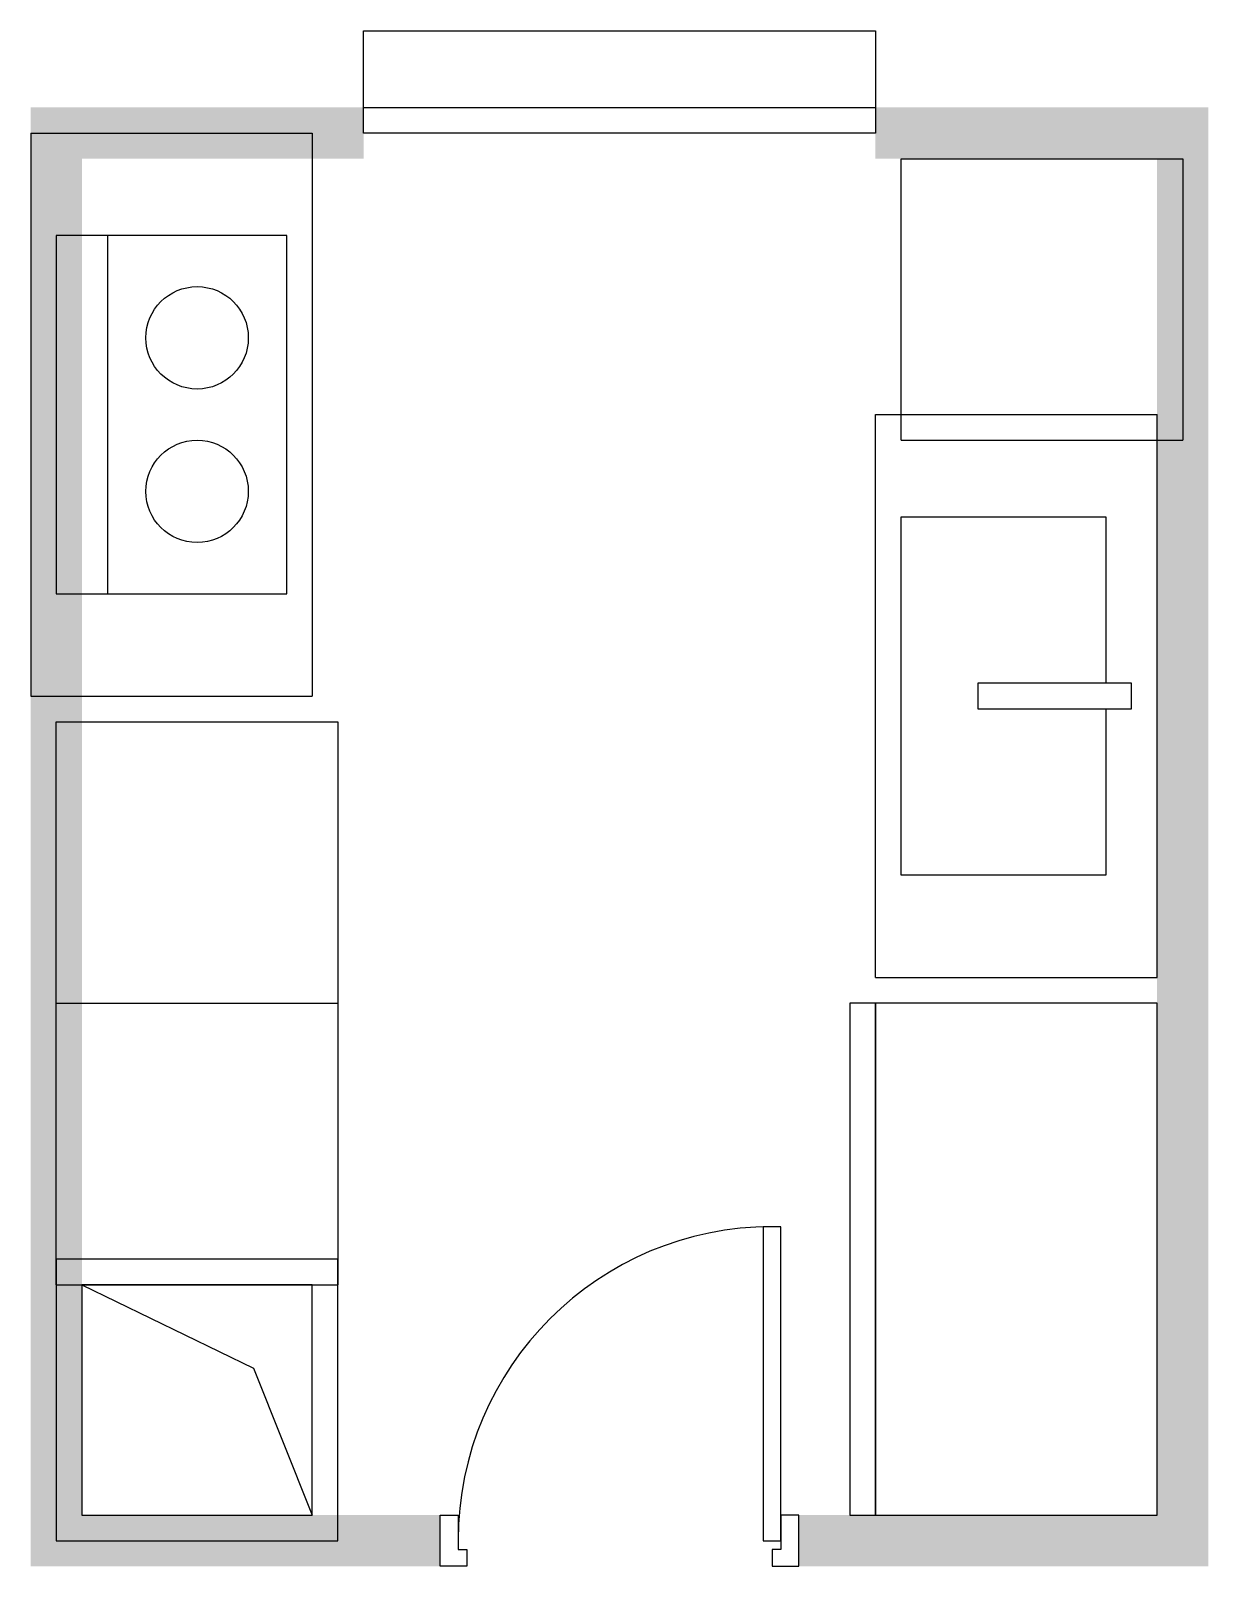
# Model space of a CAD drawing. Header units: millimetres. Extents: x 1050 to 3350, y -600 to 2400.
import ezdxf

# ---------------------------------------------------------------- set-up
doc = ezdxf.new("R2010")
doc.units = ezdxf.units.MM

# ---------------------------------------------------------------- blocks, each defined once
blk = doc.blocks.new('Door_Narrow')
at = {"color": 7}
for p, q in [((-50, -200), (-50, -234.6)), ((50, -200), (-50, -200)), ((-50, -200), (-50, -234.6)), ((50, -251.9), (50, -200)), ((50, -251.9), (50, -200)), ((0, -234.6), (-613.5, -234.6)), ((-613.5, -234.6), (-613.5, -269.2)), ((-50, -234.6), (17.3, -234.6)), ((-50, -234.6), (17.3, -234.6)), ((0, -269.2), (0, -234.6)), ((17.3, -234.6), (17.3, -251.9)), ((17.3, -234.6), (17.3, -251.9)), ((-613.5, -269.2), (0, -269.2)), ((17.3, -251.9), (50, -251.9)), ((17.3, -251.9), (50, -251.9)), ((-50, -900), (-50, -865.4)), ((-50, -865.4), (17.3, -865.4)), ((17.3, -865.4), (17.3, -848.1)), ((17.3, -848.1), (50, -848.1)), ((50, -848.1), (50, -900)), ((50, -900), (-50, -900))]:
    blk.add_line(p, q, dxfattribs=at)
blk.add_arc((0, -251.9), 613.5, 180, 269.9, dxfattribs=at)
for points in [[(50, 0), (-50, 0), (50, -200), (-50, -200)], [(50, -900), (-50, -900), (50, -1100), (-50, -1100)]]:
    blk.add_solid(points, dxfattribs=at)
blk = doc.blocks.new('Shaft')
for points in [[(0, 0), (550, 0), (550, 550), (0, 550)], [(50, 50), (500, 50), (500, 500), (50, 500)]]:
    blk.add_lwpolyline(points, close=True)
blk.add_lwpolyline([(50, 500), (385, 337.3), (500, 50)])
blk = doc.blocks.new('counter')
for p, q in [((0, -600), (0, -50)), ((0, -50), (550, -50)), ((550, -50), (550, -600)), ((0, -600), (550, -600))]:
    blk.add_line(p, q)
blk = doc.blocks.new('Frig')
for points in [[(600, -50), (50, -50), (50, -1050), (600, -1050)], [(650, -50), (600, -50), (600, -1050), (650, -1050)]]:
    blk.add_lwpolyline(points, close=True)
blk = doc.blocks.new('Sink')
for p, q in [((600, 550), (50, 550)), ((50, 550), (50, -550)), ((600, 550), (600, -550)), ((600, -550), (50, -550))]:
    blk.add_line(p, q)
blk.add_lwpolyline([(150, 25), (150, 350), (550, 350), (550, -350), (150, -350), (150, -25)])
blk.add_lwpolyline([(100, -25), (400, -25), (400, 25), (100, 25)], close=True)
blk = doc.blocks.new('Stove')
for p, q in [((-600, 550), (-600, -550)), ((-600, 550), (-50, 550)), ((-50, 550), (-50, -550)), ((-450, 350), (-450, -350)), ((-600, -550), (-50, -550))]:
    blk.add_line(p, q)
blk.add_lwpolyline([(-550, -350), (-100, -350), (-100, 350), (-550, 350)], close=True)
for centre in [(-275, 150), (-275, -150)]:
    blk.add_circle(centre, 100)
blk = doc.blocks.new('AllBlock')
at = {"true_color": 0xffffff}
blk.add_line((1700, 2250), (2700, 2250), dxfattribs=at)
blk.add_lwpolyline([(1700, 2200), (1700, 2400), (2700, 2400), (2700, 2200)], close=True, dxfattribs=at)
for points in [[(1050, 2250), (1050, 1600), (1150, 2250), (1150, 1600)], [(1050, 2250), (1050, 2150), (1700, 2250), (1700, 2150)], [(2700, 2250), (2700, 2150), (3350, 2250), (3350, 2150)], [(3250, 2250), (3250, 1600), (3350, 2250), (3350, 1600)], [(1050, 1700), (1050, 1050), (1150, 1700), (1150, 1050)], [(3250, 1700), (3250, 1050), (3350, 1700), (3350, 1050)], [(1050, 1150), (1050, 500), (1150, 1150), (1150, 500)], [(3250, 1150), (3250, 500), (3350, 1150), (3350, 500)], [(1050, 600), (1050, -50), (1150, 600), (1150, -50)], [(3250, 600), (3250, -50), (3350, 600), (3350, -50)], [(1050, 50), (1050, -600), (1150, 50), (1150, -600)], [(3250, 50), (3250, -600), (3350, 50), (3350, -600)], [(1050, -500), (1050, -600), (1700, -500), (1700, -600)], [(2700, -500), (2700, -600), (3350, -500), (3350, -600)]]:
    blk.add_solid(points)
for name, p in [('Stove', (1650, 1650)), ('counter', (2750, 2200)), ('counter', (1100, 1100)), ('counter', (1100, 550)), ('Shaft', (1100, -550))]:
    blk.add_blockref(name, p)
for name, p, rotation in [('Sink', (3300, 1100), 180), ('Frig', (3300, -550), 180), ('Door_Narrow', (2750, -550), -90)]:
    blk.add_blockref(name, p, dxfattribs=dict(rotation=rotation))

msp = doc.modelspace()

# ---------------------------------------------------------------- block references
msp.add_blockref('AllBlock', (0, 0))

doc.saveas('drawing.dxf')
